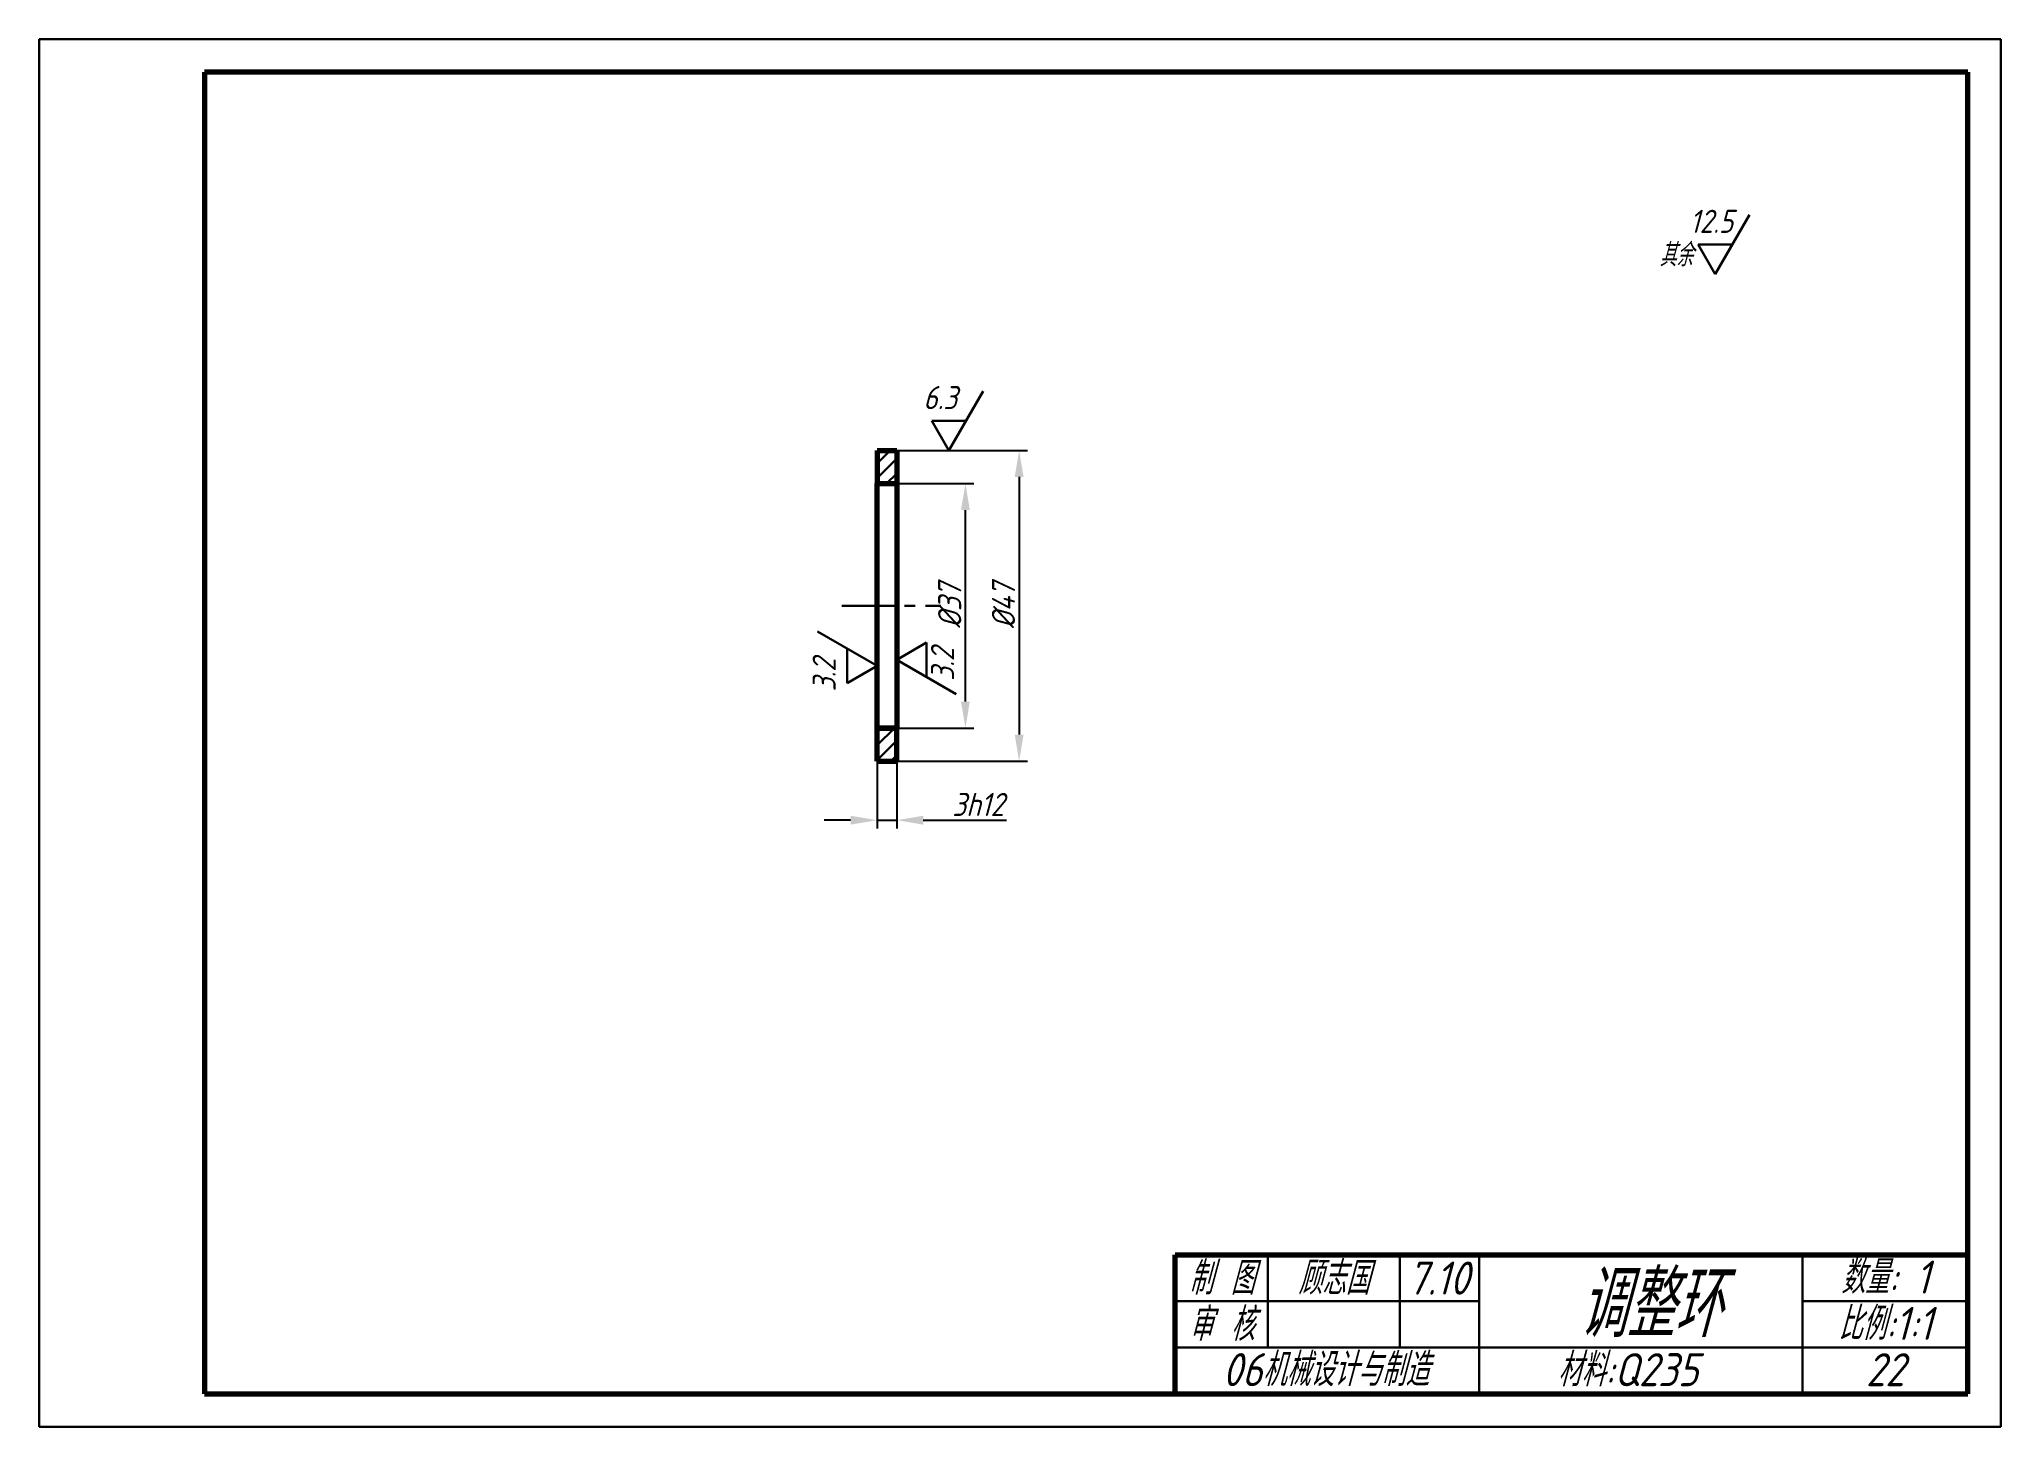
# Model space of a CAD drawing. Header units: millimetres. Extents: x -50 to 247, y 75 to 285.
import ezdxf

# ---------------------------------------------------------------- set-up
doc = ezdxf.new("R2010")
doc.units = ezdxf.units.MM
doc.header["$LTSCALE"] = 0.125
doc.linetypes.add('CENTERX2', pattern=[101.6, 63.5, -12.7, 12.7, -12.7])
for name, color, linetype, lineweight in [('文字', 6, 'Continuous', 30), ('标注线', 5, 'Continuous', 30), ('点划线', 3, 'CENTERX2', 30), ('粗实线', 7, 'Continuous', 70), ('细实线', 2, 'Continuous', 30)]:
    doc.layers.add(name, color=color, linetype=linetype, lineweight=lineweight)
doc.styles.add('样式 1', font='gbeitc.shx', dxfattribs={"bigfont": 'gbcbig.shx'})
doc.dimstyles.new('ISO-25', dxfattribs={"dimtxt": 3.5, "dimasz": 4, "dimexe": 1.25, "dimexo": 0, "dimtad": 1, "dimdsep": 46, "dimtxsty": '样式 1', "dimcen": 2.5, "dimadec": 0, "dimazin": 0, "dimtfac": 1, "dimtmove": 0, "dimatfit": 3, "dimfxl": 0, "dimtolj": 1, "dimarcsym": 0})

# ---------------------------------------------------------------- blocks, each defined once
blk = doc.blocks.new('*D2')
at = {"layer": 'Defpoints', "color": 0}
for p in [(76.62, 175.26), (79.62, 175.26), (79.62, 166.31)]:
    blk.add_point(p, dxfattribs=at)
at = {"layer": '标注线', "color": 0, "lineweight": -2}
for p, q in [((76.62, 175.26), (76.62, 165.06)), ((79.62, 175.26), (79.62, 165.06)), ((72.62, 166.31), (68.62, 166.31)), ((76.62, 166.31), (79.62, 166.31)), ((83.62, 166.31), (96.23, 166.31))]:
    blk.add_line(p, q, dxfattribs=at)
at = {"layer": '标注线', "color": 0}
for points in [[(72.62, 166.98), (72.62, 165.64), (76.62, 166.31)], [(83.62, 166.98), (83.62, 165.64), (79.62, 166.31)]]:
    blk.add_solid(points, dxfattribs=at)
at = {"layer": '标注线', "color": 0, "insert": (91.92, 168.69), "char_height": 3.5, "attachment_point": 5, "style": '样式 1'}
blk.add_mtext('\\A1;3h12', dxfattribs=at)
blk = doc.blocks.new('_None')
blk = doc.blocks.new('*D3')
at = {"layer": 'Defpoints', "color": 0}
for p in [(79.62, 217.26), (90, 217.26), (79.24, 180.26)]:
    blk.add_point(p, dxfattribs=at)
at = {"layer": '标注线', "color": 0, "lineweight": -2}
for p, q in [((79.62, 217.26), (91.25, 217.26)), ((90, 184.26), (90, 213.26)), ((79.24, 180.26), (91.25, 180.26))]:
    blk.add_line(p, q, dxfattribs=at)
at = {"layer": '标注线', "color": 0}
for points in [[(89.33, 213.26), (90.66, 213.26), (90, 217.26)], [(89.33, 184.26), (90.66, 184.26), (90, 180.26)]]:
    blk.add_solid(points, dxfattribs=at)
at = {"layer": '标注线', "color": 0, "insert": (87.62, 198.76), "char_height": 3.5, "attachment_point": 5, "rotation": 90, "style": '样式 1'}
blk.add_mtext('\\A1;%%c37', dxfattribs=at)
blk = doc.blocks.new('*D4')
at = {"layer": 'Defpoints', "color": 0}
for p in [(79.62, 222.26), (79.62, 175.26), (98.13, 175.26)]:
    blk.add_point(p, dxfattribs=at)
at = {"layer": '标注线', "color": 0, "lineweight": -2}
for p, q in [((79.62, 222.26), (99.38, 222.26)), ((98.13, 218.26), (98.13, 179.26)), ((79.62, 175.26), (99.38, 175.26))]:
    blk.add_line(p, q, dxfattribs=at)
at = {"layer": '标注线', "color": 0}
for points in [[(97.46, 218.26), (98.8, 218.26), (98.13, 222.26)], [(97.46, 179.26), (98.8, 179.26), (98.13, 175.26)]]:
    blk.add_solid(points, dxfattribs=at)
at = {"layer": '标注线', "color": 0, "insert": (95.76, 198.76), "char_height": 3.5, "attachment_point": 5, "rotation": 90, "style": '样式 1'}
blk.add_mtext('\\A1;%%c47', dxfattribs=at)
blk = doc.blocks.new('新块2')
at = {"layer": '标注线'}
for p, q in [((4.5, 2.6), (0, 0)), ((0, 0), (9, -5.2)), ((4.5, -2.6), (4.5, 2.6))]:
    blk.add_line(p, q, dxfattribs=at)
at = {"layer": '标注线', "style": '样式 1'}
blk.add_attdef('CCD', (8.67, -3.21), '', height=3.5, rotation=90, dxfattribs=at)
blk = doc.blocks.new('新块4')
at = {"layer": '标注线'}
for p, q in [((0, 0), (-9, 5.2)), ((-4.5, 2.6), (-4.5, -2.6)), ((-4.5, -2.6), (0, 0))]:
    blk.add_line(p, q, dxfattribs=at)
at = {"layer": '标注线', "style": '样式 1'}
blk.add_attdef('CCD', (-6.26, -3.88), '', height=3.5, rotation=90, dxfattribs=at)
blk = doc.blocks.new('新块3')
at = {"layer": '标注线'}
for p, q in [((0, 0), (5.2, 9)), ((2.6, 4.5), (-2.6, 4.5)), ((-2.6, 4.5), (0, 0))]:
    blk.add_line(p, q, dxfattribs=at)
at = {"layer": '标注线', "style": '样式 1'}
blk.add_attdef('CCD', (-3.88, 6.26), '', height=3.5, dxfattribs=at)

msp = doc.modelspace()

# ---------------------------------------------------------------- hatches: boundary and pattern name
at = {"layer": '细实线'}
h = msp.add_hatch(dxfattribs=at)
h.set_pattern_fill('ANSI31', color=256, scale=0.5, style=0)
h.paths.add_polyline_path([(79.616, 222.263), (76.616, 222.263), (76.616, 217.263), (79.616, 217.263)])
h.paths.add_polyline_path([(79.616, 180.263), (76.616, 180.263), (76.616, 175.263), (79.616, 175.263)])

# ---------------------------------------------------------------- linework, layer by layer
at = {"layer": '点划线'}
msp.add_line((71.261, 198.763), (86.292, 198.763), dxfattribs=at)
at = {"layer": '粗实线'}
for p, q in [((241.761, 279.51), (-25.239, 279.51)), ((-25.239, 279.51), (-25.239, 79.51)), ((241.761, 79.51), (241.761, 279.51)), ((76.616, 222.263), (79.616, 222.263)), ((76.616, 222.263), (76.616, 217.263)), ((79.616, 222.263), (79.616, 217.263)), ((76.616, 198.763), (76.616, 217.263)), ((76.616, 217.263), (79.616, 217.263)), ((79.616, 217.263), (79.616, 180.263)), ((76.616, 180.263), (76.616, 198.763)), ((79.616, 180.263), (76.616, 180.263)), ((76.616, 175.263), (76.616, 180.263)), ((76.616, 180.263), (79.616, 180.263)), ((79.616, 175.263), (79.616, 180.263)), ((76.616, 175.263), (79.616, 175.263)), ((121.761, 100.51), (241.761, 100.51)), ((121.761, 79.51), (121.761, 100.51)), ((216.761, 100.51), (241.761, 100.51)), ((216.761, 100.51), (216.761, 100.51)), ((-25.239, 79.51), (241.761, 79.51))]:
    msp.add_line(p, q, dxfattribs=at)
at = {"layer": '细实线'}
for p, q in [((246.761, 284.51), (-50.239, 284.51)), ((-50.239, 284.51), (-50.239, 74.51)), ((246.761, 74.51), (246.761, 284.51)), ((135.761, 100.51), (135.761, 86.51)), ((155.761, 100.51), (155.761, 86.51)), ((167.761, 100.51), (167.761, 79.51)), ((216.761, 100.51), (216.761, 79.51)), ((121.761, 93.51), (167.761, 93.51)), ((216.761, 93.51), (241.761, 93.51)), ((241.761, 86.51), (121.761, 86.51)), ((-50.239, 74.51), (246.761, 74.51))]:
    msp.add_line(p, q, dxfattribs=at)

# ---------------------------------------------------------------- block references
at = {"layer": '标注线'}
for name, p, values in [('新块3', (203.537, 248.941), {'CCD': '12.5'}), ('新块3', (87.488, 222.263), {'CCD': '6.3'}), ('新块4', (76.616, 189.674), {'CCD': '3.2'}), ('新块2', (79.616, 190.602), {'CCD': '3.2'})]:
    msp.add_blockref(name, p, dxfattribs=at).add_auto_attribs(values)

# ---------------------------------------------------------------- texts
at = {"layer": '文字', "char_height": 5, "attachment_point": 5, "style": '样式 1'}
for s, insert, width in [('制 图', (128.761, 97.01), 14), ('顾志国', (145.741, 97.01), 14), ('7.10', (161.602, 97.01), 14), ('数量: 1', (229.261, 97.145), 25), ('审 核', (128.761, 90.01), 14), ('比例:1:1', (229.261, 90.145), 25), ('06机械设计与制造', (144.534, 83.145), 37.00161), ('材料:Q235', (190.293, 83.145), 25), ('22', (229.261, 83.145), 25)]:
    msp.add_mtext(s, dxfattribs=dict(at, insert=insert, width=width))
at = {"layer": '文字', "insert": (193.584, 93.055), "char_height": 10, "attachment_point": 5, "style": '样式 1'}
msp.add_mtext('调整环', dxfattribs=at)
at = {"layer": '标注线', "insert": (195.082, 253.634), "char_height": 3.5, "width": 18.1623, "attachment_point": 1, "style": '样式 1'}
msp.add_mtext('其余', dxfattribs=at)

# ---------------------------------------------------------------- dimensions: what is measured, and where the dimension line sits
at = {"layer": '标注线'}
for base, p1, p2, picture, middle in [((98.131, 175.263), (79.616, 222.263), (79.616, 175.263), '*D4', (95.756, 198.763)), ((89.997, 217.263), (79.235, 180.263), (79.616, 217.263), '*D3', (87.622, 198.763))]:
    dim = msp.add_linear_dim(base=base, p1=p1, p2=p2, angle=90, text='%%c<>', dimstyle='ISO-25', override={"dimldrblk": 'None'}, dxfattribs=at)
    dim.commit()
    dim.dimension.update_dxf_attribs({"geometry": picture, "text_midpoint": middle})
dim = msp.add_linear_dim(base=(79.616, 166.31), p1=(76.616, 175.263), p2=(79.616, 175.263), text='3h12', dimstyle='ISO-25', override={"dimldrblk": 'None'}, dxfattribs=at)
dim.commit()
dim.dimension.update_dxf_attribs({"geometry": '*D2', "text_midpoint": (91.924, 168.685)})

doc.saveas('drawing.dxf')
